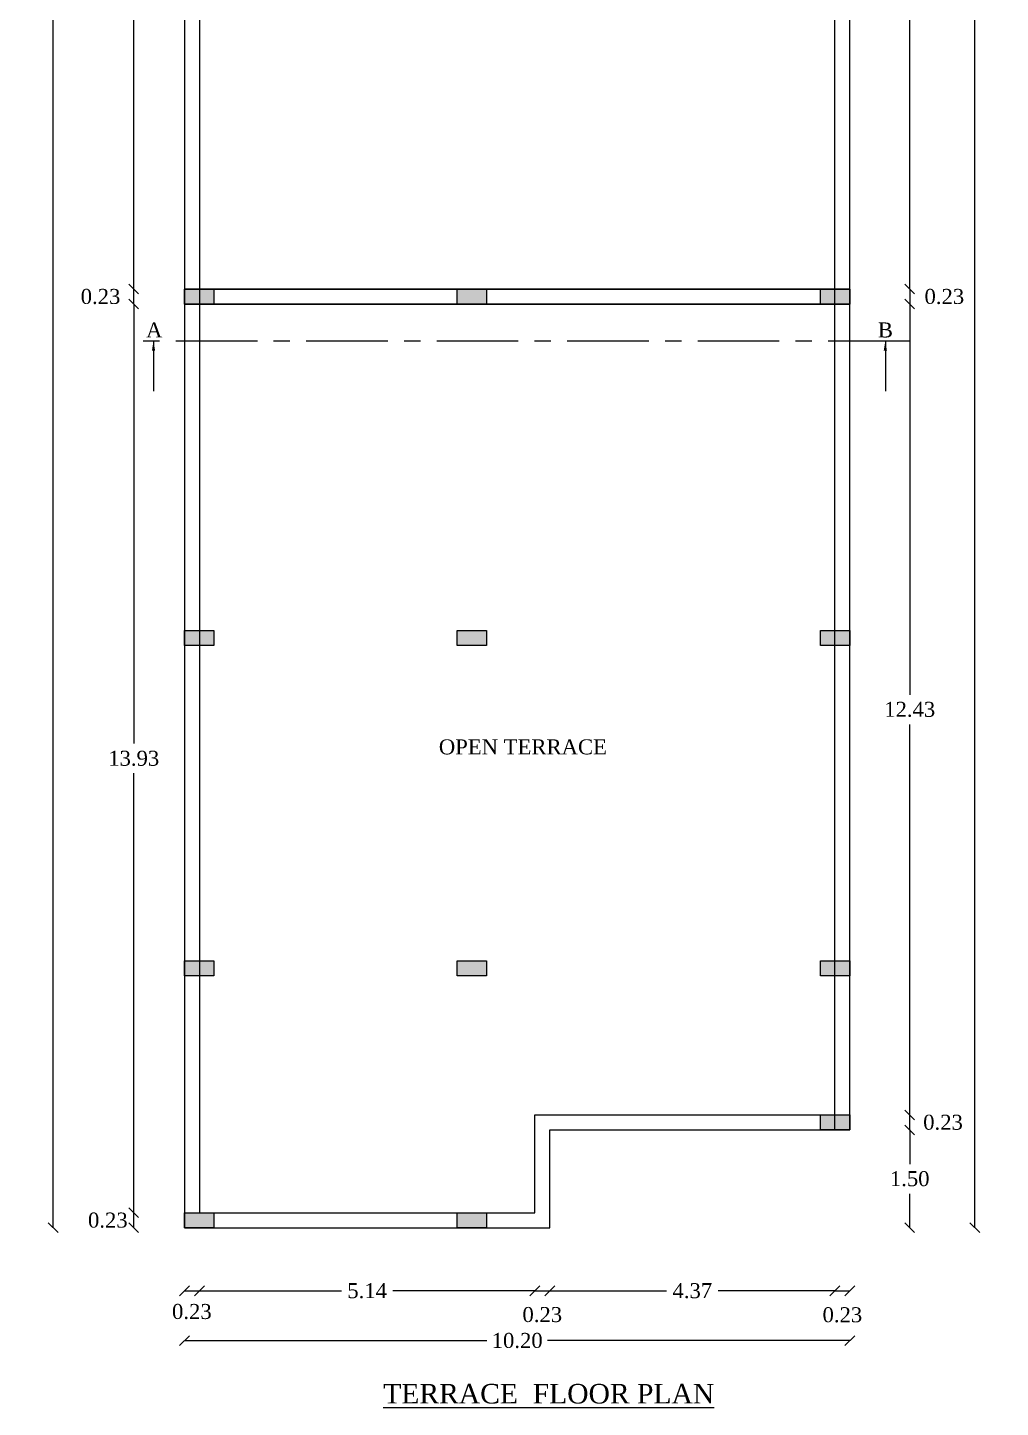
# Model space of a CAD drawing. Header units: metres. Extents: x 7889 to 8063, y -2348 to -2272.
# Drawn here: x 7971.44 to 7986.35, y -2341.34 to -2320.19 of the extents above; entities that cross this region are included whole.
import ezdxf

# ---------------------------------------------------------------- set-up
doc = ezdxf.new("R2010")
doc.units = ezdxf.units.M
doc.header["$MEASUREMENT"] = 0
doc.linetypes.add('CENTER', pattern=[2, 1.25, -0.25, 0.25, -0.25])
doc.layers.add('BLK_1_FLR_5_ROOF_AREA', color=7, linetype='Continuous')
doc.layers.add('SOLAR_PANEL', color=1, linetype='Continuous')
doc.styles.add('Isa-', font='times.ttf')
doc.styles.add('STYLE2', font='times.ttf')
doc.dimstyles.new('ISO-25', dxfattribs={"dimscale": 0, "dimtxt": 0.23, "dimasz": 0.15, "dimexe": 1.25, "dimexo": 0.625, "dimgap": 0.11, "dimtad": 0, "dimtih": 1, "dimtoh": 1, "dimzin": 1, "dimdsep": 46, "dimtxsty": 'STYLE2', "dimblk": 'OBLIQUE', "dimcen": 0, "dimse1": 1, "dimse2": 1, "dimclrd": 1, "dimclrt": 3, "dimadec": 0, "dimazin": 2, "dimtfac": 1, "dimtix": 1, "dimtofl": 0, "dimtmove": 0, "dimatfit": 3, "dimfxl": 0, "dimtolj": 1, "dimarcsym": 0})

# ---------------------------------------------------------------- blocks, each defined once
blk = doc.blocks.new('_Oblique')
at = {"color": 0, "linetype": 'ByBlock', "lineweight": -2}
blk.add_line((-0.5, -0.5), (0.5, 0.5), dxfattribs=at)
blk = doc.blocks.new('*D326')
at = {"color": 1, "lineweight": -2}
for p, q in [((7984.961, -2337.086), (7984.961, -2337.609)), ((7984.961, -2338.586), (7984.961, -2338.064))]:
    blk.add_line(p, q, dxfattribs=at)
at = {"layer": 'Defpoints', "color": 0}
for p in [(7979.444, -2337.086), (7984.961, -2337.086), (7979.444, -2338.586)]:
    blk.add_point(p, dxfattribs=at)
at = {"color": 1, "lineweight": -2, "xscale": 0.15, "yscale": 0.15, "zscale": 0.15}
for p, rotation in [((7984.961, -2337.086), 90), ((7984.961, -2338.586), 270)]:
    blk.add_blockref('_Oblique', p, dxfattribs=dict(at, rotation=rotation))
at = {"color": 3, "insert": (7984.961, -2337.836), "char_height": 0.23, "attachment_point": 5, "style": 'STYLE2'}
blk.add_mtext('\\A1;1.50', dxfattribs=at)
blk = doc.blocks.new('*D327')
at = {"color": 1, "lineweight": -2}
blk.add_line((7984.961, -2337.086), (7984.961, -2336.856), dxfattribs=at)
at = {"layer": 'Defpoints', "color": 0}
for p in [(7983.424, -2336.856), (7984.961, -2336.856), (7979.444, -2337.086)]:
    blk.add_point(p, dxfattribs=at)
at = {"color": 1, "lineweight": -2, "xscale": 0.15, "yscale": 0.15, "zscale": 0.15}
for p, rotation in [((7984.961, -2336.856), 90), ((7984.961, -2337.086), 270)]:
    blk.add_blockref('_Oblique', p, dxfattribs=dict(at, rotation=rotation))
at = {"color": 3, "insert": (7985.472, -2336.971), "char_height": 0.23, "attachment_point": 5, "style": 'STYLE2'}
blk.add_mtext('\\A1;0.23', dxfattribs=at)
blk = doc.blocks.new('*D328')
at = {"color": 1, "lineweight": -2}
for p, q in [((7984.961, -2300.886), (7984.961, -2312.314)), ((7984.961, -2324.196), (7984.961, -2312.769))]:
    blk.add_line(p, q, dxfattribs=at)
at = {"layer": 'Defpoints', "color": 0}
for p in [(7982.363, -2300.886), (7984.961, -2300.886), (7981.041, -2324.196)]:
    blk.add_point(p, dxfattribs=at)
at = {"color": 1, "lineweight": -2, "xscale": 0.15, "yscale": 0.15, "zscale": 0.15}
for p, rotation in [((7984.961, -2300.886), 90), ((7984.961, -2324.196), 270)]:
    blk.add_blockref('_Oblique', p, dxfattribs=dict(at, rotation=rotation))
at = {"color": 3, "insert": (7984.961, -2312.541), "char_height": 0.23, "attachment_point": 5, "style": 'STYLE2'}
blk.add_mtext('\\A1;23.31', dxfattribs=at)
blk = doc.blocks.new('*D73')
at = {"color": 1, "lineweight": -2}
for p, q in [((7985.959, -2300.656), (7985.959, -2319.394)), ((7985.959, -2338.586), (7985.959, -2319.849))]:
    blk.add_line(p, q, dxfattribs=at)
at = {"layer": 'Defpoints', "color": 0}
for p in [(7979.444, -2300.656), (7985.959, -2300.656), (7979.444, -2338.586)]:
    blk.add_point(p, dxfattribs=at)
at = {"color": 1, "lineweight": -2, "xscale": 0.15, "yscale": 0.15, "zscale": 0.15}
for p, rotation in [((7985.959, -2300.656), 90), ((7985.959, -2338.586), 270)]:
    blk.add_blockref('_Oblique', p, dxfattribs=dict(at, rotation=rotation))
at = {"color": 3, "insert": (7985.959, -2319.621), "char_height": 0.23, "attachment_point": 5, "style": 'STYLE2'}
blk.add_mtext('\\A1;37.93', dxfattribs=at)
blk = doc.blocks.new('*D330')
at = {"color": 1, "lineweight": -2}
blk.add_line((7973.844, -2339.553), (7974.074, -2339.553), dxfattribs=at)
at = {"layer": 'Defpoints', "color": 0}
for p in [(7973.844, -2337.758), (7974.074, -2337.758), (7974.074, -2339.553)]:
    blk.add_point(p, dxfattribs=at)
at = {"color": 1, "lineweight": -2, "xscale": 0.15, "yscale": 0.15, "zscale": 0.15, "rotation": 180}
blk.add_blockref('_Oblique', (7973.844, -2339.553), dxfattribs=at)
at = {"color": 1, "lineweight": -2, "xscale": 0.15, "yscale": 0.15, "zscale": 0.15}
blk.add_blockref('_Oblique', (7974.074, -2339.553), dxfattribs=at)
at = {"color": 3, "insert": (7973.957, -2339.872), "char_height": 0.23, "attachment_point": 5, "style": 'STYLE2'}
blk.add_mtext('\\A1;0.23', dxfattribs=at)
blk = doc.blocks.new('*D331')
at = {"color": 1, "lineweight": -2}
for p, q in [((7974.074, -2339.553), (7976.251, -2339.553)), ((7979.214, -2339.553), (7977.037, -2339.553))]:
    blk.add_line(p, q, dxfattribs=at)
at = {"layer": 'Defpoints', "color": 0}
for p in [(7974.074, -2337.758), (7979.214, -2338.356), (7979.214, -2339.553)]:
    blk.add_point(p, dxfattribs=at)
at = {"color": 1, "lineweight": -2, "xscale": 0.15, "yscale": 0.15, "zscale": 0.15, "rotation": 180}
blk.add_blockref('_Oblique', (7974.074, -2339.553), dxfattribs=at)
at = {"color": 1, "lineweight": -2, "xscale": 0.15, "yscale": 0.15, "zscale": 0.15}
blk.add_blockref('_Oblique', (7979.214, -2339.553), dxfattribs=at)
at = {"color": 3, "insert": (7976.644, -2339.553), "char_height": 0.23, "attachment_point": 5, "style": 'STYLE2'}
blk.add_mtext('\\A1;5.14', dxfattribs=at)
blk = doc.blocks.new('*D332')
at = {"color": 1, "lineweight": -2}
blk.add_line((7979.214, -2339.553), (7979.444, -2339.553), dxfattribs=at)
at = {"layer": 'Defpoints', "color": 0}
for p in [(7979.214, -2338.356), (7979.444, -2338.586), (7979.444, -2339.553)]:
    blk.add_point(p, dxfattribs=at)
at = {"color": 1, "lineweight": -2, "xscale": 0.15, "yscale": 0.15, "zscale": 0.15, "rotation": 180}
blk.add_blockref('_Oblique', (7979.214, -2339.553), dxfattribs=at)
at = {"color": 1, "lineweight": -2, "xscale": 0.15, "yscale": 0.15, "zscale": 0.15}
blk.add_blockref('_Oblique', (7979.444, -2339.553), dxfattribs=at)
at = {"color": 3, "insert": (7979.329, -2339.919), "char_height": 0.23, "attachment_point": 5, "style": 'STYLE2'}
blk.add_mtext('\\A1;0.23', dxfattribs=at)
blk = doc.blocks.new('*D333')
at = {"color": 1, "lineweight": -2}
for p, q in [((7979.444, -2339.553), (7981.232, -2339.553)), ((7983.814, -2339.553), (7982.026, -2339.553))]:
    blk.add_line(p, q, dxfattribs=at)
at = {"layer": 'Defpoints', "color": 0}
for p in [(7983.814, -2335.957), (7979.444, -2338.586), (7983.814, -2339.553)]:
    blk.add_point(p, dxfattribs=at)
at = {"color": 1, "lineweight": -2, "xscale": 0.15, "yscale": 0.15, "zscale": 0.15, "rotation": 180}
blk.add_blockref('_Oblique', (7979.444, -2339.553), dxfattribs=at)
at = {"color": 1, "lineweight": -2, "xscale": 0.15, "yscale": 0.15, "zscale": 0.15}
blk.add_blockref('_Oblique', (7983.814, -2339.553), dxfattribs=at)
at = {"color": 3, "insert": (7981.629, -2339.553), "char_height": 0.23, "attachment_point": 5, "style": 'STYLE2'}
blk.add_mtext('\\A1;4.37', dxfattribs=at)
blk = doc.blocks.new('*D334')
at = {"color": 1, "lineweight": -2}
blk.add_line((7983.814, -2339.553), (7984.044, -2339.553), dxfattribs=at)
at = {"layer": 'Defpoints', "color": 0}
for p in [(7983.814, -2335.957), (7984.044, -2335.919), (7984.044, -2339.553)]:
    blk.add_point(p, dxfattribs=at)
at = {"color": 1, "lineweight": -2, "xscale": 0.15, "yscale": 0.15, "zscale": 0.15, "rotation": 180}
blk.add_blockref('_Oblique', (7983.814, -2339.553), dxfattribs=at)
at = {"color": 1, "lineweight": -2, "xscale": 0.15, "yscale": 0.15, "zscale": 0.15}
blk.add_blockref('_Oblique', (7984.044, -2339.553), dxfattribs=at)
at = {"color": 3, "insert": (7983.929, -2339.922), "char_height": 0.23, "attachment_point": 5, "style": 'STYLE2'}
blk.add_mtext('\\A1;0.23', dxfattribs=at)
blk = doc.blocks.new('*D335')
at = {"color": 1, "lineweight": -2}
for p, q in [((7973.844, -2340.316), (7978.478, -2340.316)), ((7984.044, -2340.316), (7979.41, -2340.316))]:
    blk.add_line(p, q, dxfattribs=at)
at = {"layer": 'Defpoints', "color": 0}
for p in [(7973.844, -2337.086), (7984.044, -2337.086), (7973.844, -2340.316)]:
    blk.add_point(p, dxfattribs=at)
at = {"color": 1, "lineweight": -2, "xscale": 0.15, "yscale": 0.15, "zscale": 0.15, "rotation": 180}
blk.add_blockref('_Oblique', (7973.844, -2340.316), dxfattribs=at)
at = {"color": 1, "lineweight": -2, "xscale": 0.15, "yscale": 0.15, "zscale": 0.15}
blk.add_blockref('_Oblique', (7984.044, -2340.316), dxfattribs=at)
at = {"color": 3, "insert": (7978.944, -2340.316), "char_height": 0.23, "attachment_point": 5, "style": 'STYLE2'}
blk.add_mtext('\\A1;10.20', dxfattribs=at)
blk = doc.blocks.new('*D336')
at = {"color": 1, "lineweight": -2}
blk.add_line((7984.961, -2324.196), (7984.961, -2324.426), dxfattribs=at)
at = {"layer": 'Defpoints', "color": 0}
for p in [(7982.043, -2324.196), (7982.043, -2324.426), (7984.961, -2324.426)]:
    blk.add_point(p, dxfattribs=at)
at = {"color": 1, "lineweight": -2, "xscale": 0.15, "yscale": 0.15, "zscale": 0.15}
for p, rotation in [((7984.961, -2324.196), 90), ((7984.961, -2324.426), 270)]:
    blk.add_blockref('_Oblique', p, dxfattribs=dict(at, rotation=rotation))
at = {"color": 3, "insert": (7985.492, -2324.311), "char_height": 0.23, "attachment_point": 5, "style": 'STYLE2'}
blk.add_mtext('\\A1;0.23', dxfattribs=at)
blk = doc.blocks.new('*D337')
at = {"color": 1, "lineweight": -2}
for p, q in [((7984.961, -2324.426), (7984.961, -2330.414)), ((7984.961, -2336.856), (7984.961, -2330.869))]:
    blk.add_line(p, q, dxfattribs=at)
at = {"layer": 'Defpoints', "color": 0}
for p in [(7982.694, -2324.426), (7982.694, -2336.856), (7984.961, -2336.856)]:
    blk.add_point(p, dxfattribs=at)
at = {"color": 1, "lineweight": -2, "xscale": 0.15, "yscale": 0.15, "zscale": 0.15}
for p, rotation in [((7984.961, -2324.426), 90), ((7984.961, -2336.856), 270)]:
    blk.add_blockref('_Oblique', p, dxfattribs=dict(at, rotation=rotation))
at = {"color": 3, "insert": (7984.961, -2330.641), "char_height": 0.23, "attachment_point": 5, "style": 'STYLE2'}
blk.add_mtext('\\A1;12.43', dxfattribs=at)
blk = doc.blocks.new('*D338')
at = {"color": 1, "lineweight": -2}
blk.add_line((7973.066, -2338.586), (7973.066, -2338.356), dxfattribs=at)
at = {"layer": 'Defpoints', "color": 0}
for p in [(7973.066, -2338.356), (7975.065, -2338.356), (7975.065, -2338.586)]:
    blk.add_point(p, dxfattribs=at)
at = {"color": 1, "lineweight": -2, "xscale": 0.15, "yscale": 0.15, "zscale": 0.15}
for p, rotation in [((7973.066, -2338.356), 90), ((7973.066, -2338.586), 270)]:
    blk.add_blockref('_Oblique', p, dxfattribs=dict(at, rotation=rotation))
at = {"color": 3, "insert": (7972.669, -2338.471), "char_height": 0.23, "attachment_point": 5, "style": 'STYLE2'}
blk.add_mtext('\\A1;0.23', dxfattribs=at)
blk = doc.blocks.new('*D339')
at = {"color": 1, "lineweight": -2}
for p, q in [((7973.066, -2324.426), (7973.066, -2331.164)), ((7973.066, -2338.356), (7973.066, -2331.619))]:
    blk.add_line(p, q, dxfattribs=at)
at = {"layer": 'Defpoints', "color": 0}
for p in [(7973.066, -2324.426), (7975.395, -2324.426), (7975.065, -2338.356)]:
    blk.add_point(p, dxfattribs=at)
at = {"color": 1, "lineweight": -2, "xscale": 0.15, "yscale": 0.15, "zscale": 0.15}
for p, rotation in [((7973.066, -2324.426), 90), ((7973.066, -2338.356), 270)]:
    blk.add_blockref('_Oblique', p, dxfattribs=dict(at, rotation=rotation))
at = {"color": 3, "insert": (7973.066, -2331.391), "char_height": 0.23, "attachment_point": 5, "style": 'STYLE2'}
blk.add_mtext('\\A1;13.93', dxfattribs=at)
blk = doc.blocks.new('*D340')
at = {"color": 1, "lineweight": -2}
blk.add_line((7973.066, -2324.426), (7973.066, -2324.196), dxfattribs=at)
at = {"layer": 'Defpoints', "color": 0}
for p in [(7973.066, -2324.196), (7975.463, -2324.196), (7975.395, -2324.426)]:
    blk.add_point(p, dxfattribs=at)
at = {"color": 1, "lineweight": -2, "xscale": 0.15, "yscale": 0.15, "zscale": 0.15}
for p, rotation in [((7973.066, -2324.196), 90), ((7973.066, -2324.426), 270)]:
    blk.add_blockref('_Oblique', p, dxfattribs=dict(at, rotation=rotation))
at = {"color": 3, "insert": (7972.557, -2324.311), "char_height": 0.23, "attachment_point": 5, "style": 'STYLE2'}
blk.add_mtext('\\A1;0.23', dxfattribs=at)
blk = doc.blocks.new('*D341')
at = {"color": 1, "lineweight": -2}
for p, q in [((7973.066, -2300.886), (7973.066, -2312.314)), ((7973.066, -2324.196), (7973.066, -2312.769))]:
    blk.add_line(p, q, dxfattribs=at)
at = {"layer": 'Defpoints', "color": 0}
for p in [(7973.066, -2300.886), (7975.171, -2300.886), (7975.463, -2324.196)]:
    blk.add_point(p, dxfattribs=at)
at = {"color": 1, "lineweight": -2, "xscale": 0.15, "yscale": 0.15, "zscale": 0.15}
for p, rotation in [((7973.066, -2300.886), 90), ((7973.066, -2324.196), 270)]:
    blk.add_blockref('_Oblique', p, dxfattribs=dict(at, rotation=rotation))
at = {"color": 3, "insert": (7973.066, -2312.541), "char_height": 0.23, "attachment_point": 5, "style": 'STYLE2'}
blk.add_mtext('\\A1;23.31', dxfattribs=at)
blk = doc.blocks.new('*D74')
at = {"color": 1, "lineweight": -2}
for p, q in [((7971.831, -2300.656), (7971.831, -2319.394)), ((7971.831, -2338.586), (7971.831, -2319.849))]:
    blk.add_line(p, q, dxfattribs=at)
at = {"layer": 'Defpoints', "color": 0}
for p in [(7971.831, -2300.656), (7979.444, -2300.656), (7979.444, -2338.586)]:
    blk.add_point(p, dxfattribs=at)
at = {"color": 1, "lineweight": -2, "xscale": 0.15, "yscale": 0.15, "zscale": 0.15}
for p, rotation in [((7971.831, -2300.656), 90), ((7971.831, -2338.586), 270)]:
    blk.add_blockref('_Oblique', p, dxfattribs=dict(at, rotation=rotation))
at = {"color": 3, "insert": (7971.831, -2319.621), "char_height": 0.23, "attachment_point": 5, "style": 'STYLE2'}
blk.add_mtext('\\A1;37.93', dxfattribs=at)

msp = doc.modelspace()

# ---------------------------------------------------------------- hatches: boundary and pattern name
for points in [[(7974.29431, -2324.4265), (7974.29431, -2324.1965), (7973.84431, -2324.1965), (7973.84431, -2324.4265)], [(7978.47431, -2324.4265), (7978.47431, -2324.1965), (7978.02431, -2324.1965), (7978.02431, -2324.4265)], [(7984.04431, -2324.4265), (7984.04431, -2324.1965), (7983.59431, -2324.1965), (7983.59431, -2324.4265)], [(7974.29431, -2329.65868), (7974.29431, -2329.42868), (7973.84431, -2329.42868), (7973.84431, -2329.65868)], [(7978.47431, -2329.65868), (7978.47431, -2329.42868), (7978.02431, -2329.42868), (7978.02431, -2329.65868)], [(7984.04431, -2329.65868), (7984.04431, -2329.42868), (7983.59431, -2329.42868), (7983.59431, -2329.65868)], [(7974.29431, -2334.7265), (7974.29431, -2334.4965), (7973.84431, -2334.4965), (7973.84431, -2334.7265)], [(7978.47431, -2334.7265), (7978.47431, -2334.4965), (7978.02431, -2334.4965), (7978.02431, -2334.7265)], [(7984.04431, -2334.7265), (7984.04431, -2334.4965), (7983.59431, -2334.4965), (7983.59431, -2334.7265)], [(7984.04431, -2337.0865), (7984.04431, -2336.8565), (7983.59431, -2336.8565), (7983.59431, -2337.0865)], [(7974.29431, -2338.5865), (7974.29431, -2338.3565), (7973.84431, -2338.3565), (7973.84431, -2338.5865)], [(7978.47431, -2338.5865), (7978.47431, -2338.3565), (7978.02431, -2338.3565), (7978.02431, -2338.5865)]]:
    msp.add_hatch(color=5).paths.add_polyline_path(points)

# ---------------------------------------------------------------- linework, layer by layer
for p, q in [((7974.07431, -2300.8865), (7974.07431, -2329.42868)), ((7983.81431, -2337.0865), (7983.81431, -2304.6865)), ((7983.81431, -2328.5265), (7983.81431, -2307.2465)), ((7973.84431, -2324.1965), (7984.04431, -2324.1965)), ((7974.07431, -2324.1965), (7974.29431, -2324.1965)), ((7973.84431, -2324.4265), (7984.04431, -2324.4265)), ((7974.07431, -2324.4265), (7974.29431, -2324.4265)), ((7974.07431, -2328.6365), (7974.07431, -2334.4965)), ((7983.81431, -2331.6865), (7983.81431, -2328.6365)), ((7974.07431, -2331.7965), (7974.07431, -2334.4965)), ((7983.81431, -2336.8565), (7983.81431, -2331.7965)), ((7974.07431, -2334.6065), (7974.07431, -2338.3565)), ((7979.21431, -2338.3565), (7979.21431, -2336.8565)), ((7979.21431, -2336.8565), (7983.81431, -2336.8565)), ((7974.07431, -2338.3565), (7979.21431, -2338.3565))]:
    msp.add_line(p, q)
at = {"color": 90, "linetype": 'CENTER'}
msp.add_line((7984.96092, -2324.99208), (7973.06648, -2324.99208), dxfattribs=at)
at = {"color": 90}
msp.add_lwpolyline([(7984.04431, -2300.6565), (7973.84431, -2300.6565), (7973.84431, -2338.5865), (7979.44431, -2338.5865), (7979.44431, -2337.0865), (7984.04431, -2337.0865)], close=True, dxfattribs=at)
msp.add_lwpolyline([(7984.04431, -2300.6565), (7973.84431, -2300.6565), (7973.84431, -2338.5865), (7979.44431, -2338.5865), (7979.44431, -2337.0865), (7984.04431, -2337.0865)], close=True)
at = {"color": 5}
for points in [[(7973.84431, -2324.4265), (7973.84431, -2324.1965), (7974.29431, -2324.1965), (7974.29431, -2324.4265)], [(7978.02431, -2324.4265), (7978.02431, -2324.1965), (7978.47431, -2324.1965), (7978.47431, -2324.4265)], [(7983.59431, -2324.4265), (7983.59431, -2324.1965), (7984.04431, -2324.1965), (7984.04431, -2324.4265)], [(7973.84431, -2329.65868), (7973.84431, -2329.42868), (7974.29431, -2329.42868), (7974.29431, -2329.65868)], [(7978.02431, -2329.65868), (7978.02431, -2329.42868), (7978.47431, -2329.42868), (7978.47431, -2329.65868)], [(7983.59431, -2329.65868), (7983.59431, -2329.42868), (7984.04431, -2329.42868), (7984.04431, -2329.65868)], [(7973.84431, -2334.7265), (7973.84431, -2334.4965), (7974.29431, -2334.4965), (7974.29431, -2334.7265)], [(7978.02431, -2334.7265), (7978.02431, -2334.4965), (7978.47431, -2334.4965), (7978.47431, -2334.7265)], [(7983.59431, -2334.7265), (7983.59431, -2334.4965), (7984.04431, -2334.4965), (7984.04431, -2334.7265)], [(7983.59431, -2337.0865), (7983.59431, -2336.8565), (7984.04431, -2336.8565), (7984.04431, -2337.0865)], [(7973.84431, -2338.5865), (7973.84431, -2338.3565), (7974.29431, -2338.3565), (7974.29431, -2338.5865)], [(7978.02431, -2338.5865), (7978.02431, -2338.3565), (7978.47431, -2338.3565), (7978.47431, -2338.5865)]]:
    msp.add_lwpolyline(points, close=True, dxfattribs=at)
at = {"layer": 'BLK_1_FLR_5_ROOF_AREA', "color": 54}
msp.add_lwpolyline([(7973.84431, -2338.5865), (7979.44431, -2338.5865), (7979.44431, -2337.0865), (7984.04431, -2337.0865), (7984.04431, -2324.1965), (7973.84431, -2324.1965)], close=True, dxfattribs=at)
at = {"layer": 'SOLAR_PANEL', "color": 3}
msp.add_lwpolyline([(7974.07431, -2338.3565), (7979.21431, -2338.3565), (7979.21431, -2336.8565), (7983.81431, -2336.8565), (7983.81431, -2324.4265), (7974.07431, -2324.4265)], close=True, dxfattribs=at)

# ---------------------------------------------------------------- texts
at = {"color": 2, "style": 'Isa-'}
for s, p in [('A', (7973.25473, -2324.93791)), ('B', (7984.47306, -2324.93791))]:
    msp.add_text(s, height=0.23, dxfattribs=at).set_placement(p)
at = {"color": 230, "style": 'Isa-'}
msp.add_text('OPEN TERRACE ', height=0.23, dxfattribs=at).set_placement((7977.74314, -2331.32907))
at = {"color": 3, "lineweight": 25, "style": 'Isa-'}
msp.add_text('%%UTERRACE  FLOOR PLAN', height=0.3, dxfattribs=at).set_placement((7976.89123, -2341.28019))

# ---------------------------------------------------------------- dimensions: what is measured, and where the dimension line sits
at = {"color": 90}
for base, p1, p2, override, picture, middle in [((7971.83092, -2300.6565), (7979.44431, -2338.5865), (7979.44431, -2300.6565), {"dimscale": 1, "dimfxl": 75, "dimarcsym": 2}, '*D74', (7971.83092, -2319.6215)), ((7985.95942, -2300.6565), (7979.44431, -2338.5865), (7979.44431, -2300.6565), {"dimscale": 1, "dimfxl": 75, "dimarcsym": 2}, '*D73', (7985.95942, -2319.6215)), ((7973.06648, -2300.8865), (7975.46339, -2324.1965), (7975.17088, -2300.8865), {"dimscale": 1, "dimtmove": 1, "dimfxl": 75, "dimarcsym": 2}, '*D341', (7973.06648, -2312.5415)), ((7984.96092, -2300.8865), (7981.04135, -2324.1965), (7982.36252, -2300.8865), {"dimscale": 1, "dimtmove": 1, "dimfxl": 75, "dimarcsym": 2}, '*D328', (7984.96092, -2312.5415)), ((7973.06648, -2324.4265), (7975.06519, -2338.3565), (7975.39532, -2324.4265), {"dimscale": 1, "dimtmove": 1, "dimfxl": 75, "dimarcsym": 2}, '*D339', (7973.06648, -2331.3915)), ((7984.96092, -2336.8565), (7982.69411, -2324.4265), (7982.69411, -2336.8565), {"dimscale": 1, "dimfxl": 75, "dimarcsym": 2}, '*D337', (7984.96092, -2330.6415)), ((7984.96092, -2337.0865), (7979.44431, -2338.5865), (7979.44431, -2337.0865), {"dimscale": 1, "dimfxl": 75, "dimarcsym": 2}, '*D326', (7984.96092, -2337.8365))]:
    dim = msp.add_linear_dim(base=base, p1=p1, p2=p2, angle=90, dimstyle='ISO-25', override=override, dxfattribs=at)
    dim.commit()
    dim.dimension.update_dxf_attribs({"geometry": picture, "text_midpoint": middle})
for base, p1, p2, picture, middle in [((7973.06648, -2324.1965), (7975.39532, -2324.4265), (7975.46339, -2324.1965), '*D340', (7972.55651, -2324.3115)), ((7984.96092, -2324.4265), (7982.04288, -2324.1965), (7982.04288, -2324.4265), '*D336', (7985.49235, -2324.3115)), ((7984.96092, -2336.8565), (7979.44431, -2337.0865), (7983.42432, -2336.8565), '*D327', (7985.47198, -2336.9715)), ((7973.06648, -2338.3565), (7975.06519, -2338.5865), (7975.06519, -2338.3565), '*D338', (7972.66882, -2338.4715))]:
    dim = msp.add_linear_dim(base=base, p1=p1, p2=p2, angle=90, dimstyle='ISO-25', override={"dimscale": 1, "dimtmove": 2, "dimfxl": 75, "dimarcsym": 2}, dxfattribs=at)
    dim.commit()
    dim.dimension.update_dxf_attribs({"geometry": picture, "text_midpoint": middle, "dimtype": 160})
for base, p1, p2, override, picture, middle in [((7983.81431, -2339.55297), (7979.44431, -2338.5865), (7983.81431, -2335.95658), {"dimscale": 1, "dimtmove": 1, "dimfxl": 75, "dimarcsym": 2}, '*D333', (7981.62931, -2339.55297)), ((7973.84431, -2340.316), (7984.04431, -2337.0865), (7973.84431, -2337.0865), {"dimscale": 1, "dimfxl": 75, "dimarcsym": 2}, '*D335', (7978.94431, -2340.316)), ((7979.21431, -2339.55297), (7974.07431, -2337.75812), (7979.21431, -2338.3565), {"dimscale": 1, "dimtmove": 1, "dimfxl": 75, "dimarcsym": 2}, '*D331', (7976.64431, -2339.55297))]:
    dim = msp.add_linear_dim(base=base, p1=p1, p2=p2, dimstyle='ISO-25', override=override, dxfattribs=at)
    dim.commit()
    dim.dimension.update_dxf_attribs({"geometry": picture, "text_midpoint": middle})
for base, p1, p2, picture, middle in [((7984.04431, -2339.55297), (7983.81431, -2335.95658), (7984.04431, -2335.91921), '*D334', (7983.92931, -2339.92237)), ((7974.07431, -2339.55297), (7973.84431, -2337.75812), (7974.07431, -2337.75812), '*D330', (7973.9569, -2339.87246)), ((7979.44431, -2339.55297), (7979.21431, -2338.3565), (7979.44431, -2338.5865), '*D332', (7979.32931, -2339.91938))]:
    dim = msp.add_linear_dim(base=base, p1=p1, p2=p2, dimstyle='ISO-25', override={"dimscale": 1, "dimtmove": 2, "dimfxl": 75, "dimarcsym": 2}, dxfattribs=at)
    dim.commit()
    dim.dimension.update_dxf_attribs({"geometry": picture, "text_midpoint": middle, "dimtype": 160})

# ---------------------------------------------------------------- leaders
for points in [[(7973.36914, -2324.99208), (7973.36914, -2325.76233)], [(7984.58747, -2324.99208), (7984.58747, -2325.76233)]]:
    msp.add_leader(points, dimstyle='ISO-25', override={"dimscale": 1, "dimfxl": 75, "dimarcsym": 2}, dxfattribs=at)

doc.saveas('drawing.dxf')
